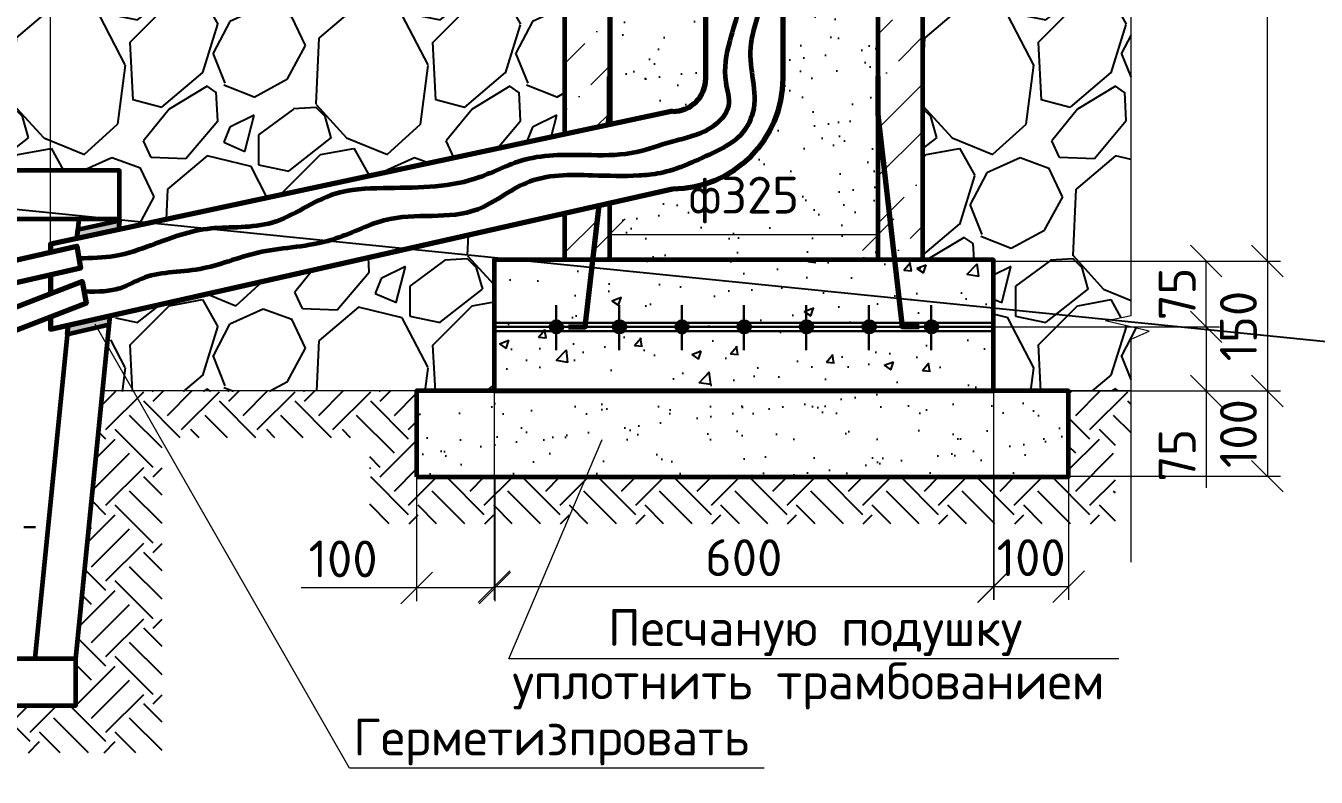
# Model space of a CAD drawing. Header units: millimetres. Extents: x -112426 to 6776, y 1218 to 38707.
# Drawn here: x 4506.9 to 4629.3, y 1514.7 to 1586.1 of the extents above; entities that cross this region are included whole.
import ezdxf

# ---------------------------------------------------------------- set-up
doc = ezdxf.new("R2010")
doc.units = ezdxf.units.MM
doc.linetypes.add('осевая2', pattern=[28.575, 19.05, -3.175, 3.175, -3.175])
for name, color, linetype, lineweight in [('12  Размер', 7, 'Continuous', 20), ('2 Рамка обычные', 1, 'Continuous', 60), ('Объекты проект.', 1, 'Continuous', 80), ('Объекты проектирования', 1, 'Continuous', 60), ('Осевая', 2, 'осевая2', 30), ('Размерный', 4, 'Continuous', 30)]:
    doc.layers.add(name, color=color, linetype=linetype, lineweight=lineweight)
doc.layers.add('РАЗМЕР', color=7, linetype='Continuous')
doc.layers.add('Штриховка', color=7, linetype='Continuous')
doc.styles.add('-ISOCPEUR-', font='isocpeur.TTF')
doc.styles.add('GOST', font='gost.shx', dxfattribs={"oblique": 15})
doc.dimstyles.new('М 1 к 20', dxfattribs={"dimtxt": 3.5, "dimasz": 3, "dimexe": 1.25, "dimexo": 0, "dimgap": 1, "dimtad": 1, "dimdec": 0, "dimlfac": 20, "dimzin": 0, "dimdsep": 46, "dimtxsty": 'GOST', "dimblk": 'OBLIQUE', "dimcen": 5, "dimclrd": 256, "dimclre": 256, "dimclrt": 256, "dimazin": 2, "dimtfac": 1, "dimtdec": 0, "dimtmove": 0, "dimatfit": 3, "dimldrblk": 'NONE', "dimfxl": 1.25, "dimtolj": 1, "dimtzin": 0, "dimlwd": -1, "dimlwe": -1, "dimarcsym": 2})

# ---------------------------------------------------------------- blocks, each defined once
blk = doc.blocks.new('_Oblique')
at = {"color": 0, "linetype": 'ByBlock', "lineweight": -2}
blk.add_line((-0.5, -0.5), (0.5, 0.5), dxfattribs=at)
blk = doc.blocks.new('*D42')
at = {"layer": '12  Размер', "ltscale": 50, "transparency": 16777216}
for p, q in [((4591.55, 1659.49), (4625.97, 1659.49)), ((4624.72, 1563.71), (4624.72, 1659.49)), ((4598.72, 1563.71), (4625.97, 1563.71))]:
    blk.add_line(p, q, dxfattribs=at)
at = {"layer": 'Defpoints', "color": 0, "ltscale": 50, "transparency": 16777216}
for p in [(4591.55, 1659.49), (4624.72, 1659.49), (4598.72, 1563.71)]:
    blk.add_point(p, dxfattribs=at)
at = {"layer": '12  Размер', "ltscale": 50, "transparency": 16777216, "xscale": 3, "yscale": 3, "zscale": 3}
for p, rotation in [((4624.72, 1659.49), 90), ((4624.72, 1563.71), 270)]:
    blk.add_blockref('_Oblique', p, dxfattribs=dict(at, rotation=rotation))
at = {"layer": '12  Размер', "ltscale": 50, "transparency": 16777216, "insert": (4621.97, 1611.6), "char_height": 3.5, "attachment_point": 5, "rotation": 90, "style": '-ISOCPEUR-'}
blk.add_mtext('\\A1;1200', dxfattribs=at)
blk = doc.blocks.new('_None')
blk = doc.blocks.new('*D43')
at = {"layer": '12  Размер', "ltscale": 50, "transparency": 16777216}
for p, q in [((4598.72, 1563.71), (4625.97, 1563.71)), ((4624.72, 1563.71), (4624.72, 1551.38)), ((4598.72, 1551.38), (4625.97, 1551.38))]:
    blk.add_line(p, q, dxfattribs=at)
at = {"layer": 'Defpoints', "color": 0, "ltscale": 50, "transparency": 16777216}
for p in [(4598.72, 1563.71), (4598.72, 1551.38), (4624.72, 1551.38)]:
    blk.add_point(p, dxfattribs=at)
at = {"layer": '12  Размер', "ltscale": 50, "transparency": 16777216, "xscale": 3, "yscale": 3, "zscale": 3}
for p, rotation in [((4624.72, 1563.71), 90), ((4624.72, 1551.38), 270)]:
    blk.add_blockref('_Oblique', p, dxfattribs=dict(at, rotation=rotation))
at = {"layer": '12  Размер', "ltscale": 50, "transparency": 16777216, "insert": (4621.97, 1557.54), "char_height": 3.5, "attachment_point": 5, "rotation": 90, "style": '-ISOCPEUR-'}
blk.add_mtext('\\A1;150', dxfattribs=at)
blk = doc.blocks.new('*D44')
at = {"layer": '12  Размер', "ltscale": 50, "transparency": 16777216}
for p, q in [((4598.72, 1551.38), (4625.97, 1551.38)), ((4624.72, 1551.38), (4624.72, 1543.29)), ((4605.85, 1543.29), (4625.97, 1543.29))]:
    blk.add_line(p, q, dxfattribs=at)
at = {"layer": 'Defpoints', "color": 0, "ltscale": 50, "transparency": 16777216}
for p in [(4598.72, 1551.38), (4605.85, 1543.29), (4624.72, 1543.29)]:
    blk.add_point(p, dxfattribs=at)
at = {"layer": '12  Размер', "ltscale": 50, "transparency": 16777216, "xscale": 3, "yscale": 3, "zscale": 3}
for p, rotation in [((4624.72, 1551.38), 90), ((4624.72, 1543.29), 270)]:
    blk.add_blockref('_Oblique', p, dxfattribs=dict(at, rotation=rotation))
at = {"layer": '12  Размер', "ltscale": 50, "transparency": 16777216, "insert": (4621.97, 1547.33), "char_height": 3.5, "attachment_point": 5, "rotation": 90, "style": '-ISOCPEUR-'}
blk.add_mtext('\\A1;100', dxfattribs=at)
blk = doc.blocks.new('*D45')
at = {"layer": '12  Размер', "ltscale": 50, "transparency": 16777216}
for p, q in [((4543.97, 1543.22), (4543.97, 1531.43)), ((4551.4, 1543.22), (4551.4, 1531.43)), ((4543.97, 1532.68), (4533.02, 1532.68)), ((4551.4, 1532.68), (4543.97, 1532.68))]:
    blk.add_line(p, q, dxfattribs=at)
at = {"layer": 'Defpoints', "color": 0, "ltscale": 50, "transparency": 16777216}
for p in [(4543.97, 1543.22), (4551.4, 1543.22), (4543.97, 1532.68)]:
    blk.add_point(p, dxfattribs=at)
at = {"layer": '12  Размер', "ltscale": 50, "transparency": 16777216, "xscale": 3, "yscale": 3, "zscale": 3, "rotation": 180}
blk.add_blockref('_Oblique', (4543.97, 1532.68), dxfattribs=at)
at = {"layer": '12  Размер', "ltscale": 50, "transparency": 16777216, "xscale": 3, "yscale": 3, "zscale": 3}
blk.add_blockref('_Oblique', (4551.4, 1532.68), dxfattribs=at)
at = {"layer": '12  Размер', "ltscale": 50, "transparency": 16777216, "insert": (4537, 1535.43), "char_height": 3.5, "attachment_point": 5, "style": '-ISOCPEUR-'}
blk.add_mtext('\\A1;100', dxfattribs=at)
blk = doc.blocks.new('*D46')
at = {"layer": '12  Размер', "ltscale": 50, "transparency": 16777216}
for p, q in [((4598.75, 1543.22), (4598.75, 1531.55)), ((4605.85, 1543.29), (4605.85, 1531.55)), ((4598.75, 1532.8), (4605.85, 1532.8))]:
    blk.add_line(p, q, dxfattribs=at)
at = {"layer": 'Defpoints', "color": 0, "ltscale": 50, "transparency": 16777216}
for p in [(4598.75, 1543.22), (4605.85, 1543.29), (4605.85, 1532.8)]:
    blk.add_point(p, dxfattribs=at)
at = {"layer": '12  Размер', "ltscale": 50, "transparency": 16777216, "xscale": 3, "yscale": 3, "zscale": 3, "rotation": 180}
blk.add_blockref('_Oblique', (4598.75, 1532.8), dxfattribs=at)
at = {"layer": '12  Размер', "ltscale": 50, "transparency": 16777216, "xscale": 3, "yscale": 3, "zscale": 3}
blk.add_blockref('_Oblique', (4605.85, 1532.8), dxfattribs=at)
at = {"layer": '12  Размер', "ltscale": 50, "transparency": 16777216, "insert": (4602.3, 1535.55), "char_height": 3.5, "attachment_point": 5, "style": '-ISOCPEUR-'}
blk.add_mtext('\\A1;100', dxfattribs=at)
blk = doc.blocks.new('*D53')
at = {"layer": '12  Размер', "ltscale": 50, "transparency": 16777216}
for p, q in [((4509.24, 1565.32), (4509.24, 1623.11)), ((4562.54, 1576.73), (4562.54, 1623.11)), ((4509.24, 1621.86), (4562.54, 1621.86))]:
    blk.add_line(p, q, dxfattribs=at)
at = {"layer": 'Defpoints', "color": 0, "ltscale": 50, "transparency": 16777216}
for p in [(4562.54, 1621.86), (4562.54, 1576.73), (4509.24, 1565.32)]:
    blk.add_point(p, dxfattribs=at)
at = {"layer": '12  Размер', "ltscale": 50, "transparency": 16777216, "xscale": 3, "yscale": 3, "zscale": 3, "rotation": 180}
blk.add_blockref('_Oblique', (4509.24, 1621.86), dxfattribs=at)
at = {"layer": '12  Размер', "ltscale": 50, "transparency": 16777216, "xscale": 3, "yscale": 3, "zscale": 3}
blk.add_blockref('_Oblique', (4562.54, 1621.86), dxfattribs=at)
at = {"layer": '12  Размер', "ltscale": 50, "transparency": 16777216, "insert": (4535.89, 1624.61), "char_height": 3.5, "attachment_point": 5, "style": '-ISOCPEUR-'}
blk.add_mtext('\\A1;{\\C7;1000%%P500}', dxfattribs=at)
blk = doc.blocks.new('*D47')
at = {"layer": '12  Размер', "ltscale": 50, "transparency": 16777216}
for p, q in [((4598.65, 1557.47), (4620.16, 1557.47)), ((4618.91, 1557.47), (4618.91, 1551.38)), ((4598.72, 1551.38), (4620.16, 1551.38)), ((4618.91, 1551.38), (4618.91, 1542.18))]:
    blk.add_line(p, q, dxfattribs=at)
at = {"layer": 'Defpoints', "color": 0, "ltscale": 50, "transparency": 16777216}
for p in [(4598.65, 1557.47), (4598.72, 1551.38), (4618.91, 1551.38)]:
    blk.add_point(p, dxfattribs=at)
at = {"layer": '12  Размер', "ltscale": 50, "transparency": 16777216, "xscale": 3, "yscale": 3, "zscale": 3}
for p, rotation in [((4618.91, 1557.47), 90), ((4618.91, 1551.38), 270)]:
    blk.add_blockref('_Oblique', p, dxfattribs=dict(at, rotation=rotation))
at = {"layer": '12  Размер', "ltscale": 50, "transparency": 16777216, "insert": (4616.16, 1545.28), "char_height": 3.5, "attachment_point": 5, "rotation": 90, "style": '-ISOCPEUR-'}
blk.add_mtext('\\A1;75', dxfattribs=at)
blk = doc.blocks.new('*D48')
at = {"layer": '12  Размер', "ltscale": 50, "transparency": 16777216}
for p, q in [((4598.72, 1563.71), (4620.16, 1563.71)), ((4618.91, 1557.47), (4618.91, 1563.71)), ((4598.65, 1557.47), (4620.16, 1557.47))]:
    blk.add_line(p, q, dxfattribs=at)
at = {"layer": 'Defpoints', "color": 0, "ltscale": 50, "transparency": 16777216}
for p in [(4598.72, 1563.71), (4618.91, 1563.71), (4598.65, 1557.47)]:
    blk.add_point(p, dxfattribs=at)
at = {"layer": '12  Размер', "ltscale": 50, "transparency": 16777216, "xscale": 3, "yscale": 3, "zscale": 3}
for p, rotation in [((4618.91, 1563.71), 90), ((4618.91, 1557.47), 270)]:
    blk.add_blockref('_Oblique', p, dxfattribs=dict(at, rotation=rotation))
at = {"layer": '12  Размер', "ltscale": 50, "transparency": 16777216, "insert": (4616.16, 1560.59), "char_height": 3.5, "attachment_point": 5, "rotation": 90, "style": '-ISOCPEUR-'}
blk.add_mtext('\\A1;75', dxfattribs=at)
blk = doc.blocks.new('*D56')
at = {"layer": '12  Размер', "ltscale": 50, "transparency": 16777216}
for p, q in [((4515.38, 1604.13), (4479.12, 1604.13)), ((4480.37, 1604.13), (4480.37, 1538.43)), ((4480.27, 1538.43), (4481.62, 1538.43))]:
    blk.add_line(p, q, dxfattribs=at)
at = {"layer": 'Defpoints', "color": 0, "ltscale": 50, "transparency": 16777216}
for p in [(4515.38, 1604.13), (4480.27, 1538.43), (4480.37, 1538.43)]:
    blk.add_point(p, dxfattribs=at)
at = {"layer": '12  Размер', "ltscale": 50, "transparency": 16777216, "xscale": 3, "yscale": 3, "zscale": 3}
for p, rotation in [((4480.37, 1604.13), 90), ((4480.37, 1538.43), 270)]:
    blk.add_blockref('_Oblique', p, dxfattribs=dict(at, rotation=rotation))
at = {"layer": '12  Размер', "ltscale": 50, "transparency": 16777216, "insert": (4477.29, 1585.82), "char_height": 3.5, "attachment_point": 5, "rotation": 90, "style": 'GOST'}
blk.add_mtext('\\A1;H=1,04м', dxfattribs=at)
blk = doc.blocks.new('*D49')
at = {"layer": '12  Размер', "ltscale": 50, "transparency": 16777216}
for p, q in [((4551.33, 1551.38), (4551.33, 1531.55)), ((4598.72, 1551.38), (4598.72, 1531.55)), ((4551.33, 1532.8), (4598.72, 1532.8))]:
    blk.add_line(p, q, dxfattribs=at)
at = {"layer": 'Defpoints', "color": 0, "ltscale": 50, "transparency": 16777216}
for p in [(4551.33, 1551.38), (4598.72, 1551.38), (4598.72, 1532.8)]:
    blk.add_point(p, dxfattribs=at)
at = {"layer": '12  Размер', "ltscale": 50, "transparency": 16777216, "xscale": 3, "yscale": 3, "zscale": 3, "rotation": 180}
blk.add_blockref('_Oblique', (4551.33, 1532.8), dxfattribs=at)
at = {"layer": '12  Размер', "ltscale": 50, "transparency": 16777216, "xscale": 3, "yscale": 3, "zscale": 3}
blk.add_blockref('_Oblique', (4598.72, 1532.8), dxfattribs=at)
at = {"layer": '12  Размер', "ltscale": 50, "transparency": 16777216, "insert": (4575.02, 1535.55), "char_height": 3.5, "attachment_point": 5, "style": '-ISOCPEUR-'}
blk.add_mtext('\\A1;600', dxfattribs=at)
blk = doc.blocks.new('*D57')
at = {"layer": '12  Размер', "ltscale": 50, "transparency": 16777216}
for p, q in [((4562.28, 1563.82), (4562.28, 1567.48)), ((4587.78, 1563.82), (4587.78, 1567.48)), ((4562.28, 1566.23), (4587.78, 1566.23))]:
    blk.add_line(p, q, dxfattribs=at)
at = {"layer": 'Defpoints', "color": 0, "ltscale": 50, "transparency": 16777216}
for p in [(4587.78, 1566.23), (4562.28, 1563.82), (4587.78, 1563.82)]:
    blk.add_point(p, dxfattribs=at)
at = {"layer": '12  Размер', "ltscale": 50, "transparency": 16777216, "xscale": 3, "yscale": 3, "zscale": 3, "rotation": 180}
blk.add_blockref('_Oblique', (4562.28, 1566.23), dxfattribs=at)
at = {"layer": '12  Размер', "ltscale": 50, "transparency": 16777216, "xscale": 3, "yscale": 3, "zscale": 3}
blk.add_blockref('_Oblique', (4587.78, 1566.23), dxfattribs=at)
at = {"layer": '12  Размер', "ltscale": 50, "transparency": 16777216, "insert": (4575.03, 1569.51), "char_height": 3.5, "attachment_point": 5, "style": '-ISOCPEUR-'}
blk.add_mtext('\\A1;ф325', dxfattribs=at)

msp = doc.modelspace()

# ---------------------------------------------------------------- hatches: boundary and pattern name
at = {"layer": '12  Размер', "lineweight": 20}
h = msp.add_hatch(dxfattribs=at)
h.set_pattern_fill('ANSI36')
h.set_pattern_definition([(45, (2665.1106, 5463.8496), (1.683798, 6.173926), [7.9375, -1.5875, 0, -1.5875])])
h.paths.add_polyline_path([(4562.276, 1601.627), (4558.057, 1601.627), (4558.057, 1575.77), (4562.276, 1576.673)])
h.paths.add_polyline_path([(4562.276, 1569.226), (4558.057, 1568.274), (4558.057, 1563.887), (4562.276, 1563.887)])
h.paths.add_polyline_path([(4592, 1601.702), (4587.778, 1601.702), (4587.778, 1563.887), (4592, 1563.887)])
at = {"layer": '12  Размер', "ltscale": 50}
h = msp.add_hatch(color=7, dxfattribs=at)
h.dxf.hatch_style = 1
h.paths.add_polyline_path([(4515.684, 1566.697), (4515.772, 1567.579), (4511.816, 1566.725), (4511.728, 1565.85)])
h.paths.add_polyline_path([(4514.865, 1558.524), (4510.904, 1557.63), (4510.817, 1556.754), (4514.777, 1557.649)])
at = {"layer": 'Объекты проект.'}
h = msp.add_hatch(color=7, dxfattribs=at)
h.dxf.hatch_style = 1
h.paths.add_polyline_path([(4557.68, 1557.464, 1), (4556.798, 1557.464, 1)])
h = msp.add_hatch(color=7, dxfattribs=at)
h.dxf.hatch_style = 1
h.paths.add_polyline_path([(4563.674, 1557.464, 1), (4562.792, 1557.464, 1)])
h = msp.add_hatch(color=7, dxfattribs=at)
h.dxf.hatch_style = 1
h.paths.add_polyline_path([(4569.602, 1557.464, 1), (4568.72, 1557.464, 1)])
h = msp.add_hatch(color=7, dxfattribs=at)
h.dxf.hatch_style = 1
h.paths.add_polyline_path([(4575.497, 1557.464, 1), (4574.615, 1557.464, 1)])
h = msp.add_hatch(color=7, dxfattribs=at)
h.dxf.hatch_style = 1
h.paths.add_polyline_path([(4581.411, 1557.464, 1), (4580.529, 1557.464, 1)])
h = msp.add_hatch(color=7, dxfattribs=at)
h.dxf.hatch_style = 1
h.paths.add_polyline_path([(4587.363, 1557.464, 1), (4586.481, 1557.464, 1)])
h = msp.add_hatch(color=7, dxfattribs=at)
h.dxf.hatch_style = 1
h.paths.add_polyline_path([(4593.279, 1557.464, 1), (4592.397, 1557.464, 1)])
at = {"layer": 'Штриховка'}
h = msp.add_hatch(dxfattribs=at)
h.set_pattern_fill('AR-SAND', scale=0.1, style=0)
h.set_pattern_definition([(37.5, (-11448.826, 5549.3093), (-0.1600031, 4.8941324), [0, -3.8608, 0, -4.318, 0, -4.1275]), (7.5, (-11448.826, 5549.309), (4.4952328, 7.168251), [0, -2.0828, 0, -3.4798, 0, -1.3335]), (327.5, (-11451.95, 5549.3093), (7.9099237, 0.0143718), [0, -1.27, 0, -4.572, 0, -5.969]), (317.5, (-11451.95, 5549.309), (7.6355645, 2.2292932), [0, -0.635, 0, -2.9972, 0, -3.429])])
h.paths.add_polyline_path([(4605.847, 1551.379), (4543.974, 1551.379), (4543.974, 1543.218), (4605.847, 1543.218)])
h.paths.add_polyline_path([(4587.778, 1601.702), (4587.778, 1623.838), (4578.763, 1623.838), (4578.763, 1581.068, -0.4142136), (4568.275, 1570.58), (4562.276, 1569.226), (4562.276, 1563.819), (4587.778, 1563.819)])
h.paths.add_polyline_path([(4571.412, 1623.838), (4562.276, 1623.838), (4562.276, 1601.627), (4562.276, 1576.673), (4568.161, 1577.933, 0.4248661), (4571.412, 1581.068)], flags=17)
h.paths.add_polyline_path([(4568.584, 1566.081), (4579.929, 1566.081), (4581.555, 1572.147), (4570.21, 1572.147)], flags=24)
h = msp.add_hatch(dxfattribs=at)
h.set_pattern_fill('GRAVEL', scale=0.8, angle=45, style=0)
h.set_pattern_definition([(273.012788, (-11452.849, 5574.023), (14.36840978, -244.2629665), [2.733772, -270.64387]), (229.969741, (-11452.7054, 5571.293), (158.052506844, 186.78932807), [4.691238, -464.43239]), (177.510447, (-11455.7227, 5567.7009), (301.73660567, -14.36840968), [3.307852, -327.477782]), (312.273689, (-11457.7343, 5558.5051), (-272.99978605, 301.736605697), [4.272036, -422.9315]), (337.833654, (-11454.8606, 5555.344), (-244.262966497, 100.57886855), [4.18907, -414.718462]), (42.273689, (-11450.9812, 5553.7635), (-301.736605697, -272.99978605), [4.272036, -422.9315]), (82.6942405, (-11447.8201, 5556.6372), (-43.105229362, -330.473425258), [5.64955, -559.304923]), (117.2553284, (-11447.1017, 5562.2409), (-215.52614687, 416.683884036), [5.333756, -528.042053]), (166.4295656, (-11449.5443, 5566.98245), (-301.736605674, 71.84204894), [4.286504, -424.364366]), (220.236358, (-11453.7112, 5567.9882), (172.42091755, 143.68409791), [4.893706, -239.791496]), (267.397438, (-11457.44696, 5564.8272), (-14.368409782, -330.473425256), [6.328623, -626.53418]), (183.814075, (-11443.366, 5572.5861), (-186.78932732, -14.36840978), [2.160036, -213.844527]), (216.4692344, (-11445.5212, 5572.4424), (215.52614688, 158.05250777), [4.109456, -406.837112]), (270, (-11448.826, 5570), (14.36841, -14.36841), [2.873675, -25.863145]), (248.19859, (-11451.556, 5570.7182), (43.1052294, 100.57886855), [1.54753, -153.20498]), (336.80141, (-11452.1306, 5569.2814), (-57.4736392, 28.7368196), [2.188525, -107.238024]), (75.963757, (-11450.119, 5568.4193), (14.3684098, 71.842049), [3.554557, -114.930385]), (206.56505, (-11449.257, 5571.868), (43.1052294, 14.3684098), [2.570297, -61.687185]), (61.38954, (-11460.4643, 5560.9477), (100.578868556, 186.78932732), [3.600704, -356.470613]), (115.346176, (-11458.7401, 5564.1088), (100.57886855, -215.52614691), [3.020792, -299.057725]), (338.19859, (-11452.1306, 5574.7414), (-100.57886855, 43.1052294), [3.09504, -151.657469]), (28.61046, (-11449.257, 5573.5919), (-186.78932731, -100.57886857), [3.600704, -356.470613]), (24.443955, (-11451.556, 5552.0393), (-100.57886856, -43.10522938), [3.472282, -170.141875]), (339.775141, (-11448.3949, 5553.4761), (-229.89455675, 86.21045864), [2.909377, -288.028747]), (111.80141, (-11437.6186, 5560.5167), (-43.1052294, 100.57886855), [3.09504, -151.657469]), (62.354025, (-11438.768, 5563.3903), (-129.31568813, -244.2629665), [3.406262, -337.219008]), (114.443955, (-11444.659, 5553.4761), (43.10522938, -100.57886856), [1.73614, -171.878015]), (146.309932, (-11438.4807, 5559.6546), (-71.842049, 43.1052294), [1.036117, -102.57596]), (210.963757, (-11439.343, 5560.2293), (57.4736392, 28.7368196), [4.18907, -79.592437]), (231.009006, (-11442.9349, 5558.074), (129.315688135, 158.05250774), [3.882136, -384.33092]), (348.690068, (-11448.826, 5567.126), (-43.1052294, 14.3684098), [2.93059, -70.33421]), (38.1572266, (-11445.9522, 5566.5514), (272.99978607, 215.52614692), [5.116454, -506.528073]), (105.945396, (-11441.929, 5569.7124), (43.10522938, -158.05250773), [2.092066, -207.115139]), (135, (-11442.504, 5571.724), (-28.73682, 2e-15), [1.2192, -19.1008]), (165.256437, (-11443.6533, 5558.2177), (158.05250773, -43.10522939), [2.822936, -279.471526]), (93.012787, (-11446.3833, 5558.9361), (-14.36840978, 244.2629665), [5.467543, -267.910098]), (45, (-11446.67, 5564.396), (2e-15, 28.73682), [5.2832, -15.0368]), (10.3048465, (-11442.9349, 5568.1319), (244.26296647, 43.10522951), [3.212876, -318.074534]), (299.054604, (-11439.7738, 5568.7067), (43.1052294, -71.84204897), [2.958633, -144.9732]), (252.6459754, (-11438.337, 5566.12034), (-129.315688172, -416.68388401), [4.81716, -476.899715]), (220.426079, (-11439.7738, 5561.52245), (-201.15773711, -172.420917525), [5.096236, -504.526772])])
h.paths.add_polyline_path([(4611.782, 1601.223), (4592, 1601.223), (4592, 1566.752), (4611.782, 1577.684), (4611.782, 1578.401), (4611.782, 1587.092), (4613.513, 1587.872), (4609.365, 1588.837), (4611.782, 1589.35)])
h.paths.add_polyline_path([(4611.782, 1577.684), (4592, 1566.752), (4592, 1563.819), (4594.94, 1563.819), (4611.782, 1572.895)])
h.paths.add_polyline_path([(4611.782, 1572.895), (4594.94, 1563.819), (4598.717, 1563.819), (4598.717, 1551.379), (4605.847, 1551.379), (4611.782, 1551.379), (4611.782, 1556.285), (4613.513, 1557.065), (4609.365, 1558.03), (4611.782, 1558.543)])
h.paths.add_polyline_path([(4551.33, 1563.819), (4558.057, 1563.819), (4558.057, 1568.274), (4515.395, 1558.643), (4515.395, 1557.788), (4514.455, 1554.426), (4514.144, 1551.328), (4551.33, 1551.379)])
h.paths.add_polyline_path([(4558.057, 1601.223), (4529.209, 1601.223), (4552.934, 1574.673), (4558.057, 1575.77)])
h.paths.add_polyline_path([(4529.209, 1601.223), (4515.379, 1601.223), (4445.061, 1601.199), (4447.205, 1572.307), (4515.738, 1572.308), (4515.684, 1566.697), (4552.934, 1574.673)])
h.paths.add_polyline_path([(4445.061, 1601.199), (4445.061, 1601.223), (4435.945, 1601.223), (4435.945, 1589.669), (4435.945, 1588.594), (4437.676, 1588.191), (4435.945, 1587.411), (4435.945, 1577.158), (4447.076, 1573.644)])
h.paths.add_polyline_path([(4447.076, 1573.644), (4435.945, 1577.158), (4435.945, 1575.857), (4447.205, 1567.737)])
h.paths.add_polyline_path([(4447.205, 1567.737), (4435.945, 1575.857), (4435.945, 1570.11), (4435.945, 1569.035), (4437.676, 1568.632), (4435.945, 1567.852), (4435.945, 1561.134), (4447.892, 1556.832)])
h.paths.add_polyline_path([(4447.892, 1556.832), (4435.945, 1561.134), (4435.945, 1551.379), (4448.236, 1551.379)])
h.paths.add_polyline_path([(4596.751, 1591.529), (4602.251, 1591.529), (4604.103, 1598.443), (4598.603, 1598.443)], flags=16)
h.paths.add_polyline_path([(4547.067, 1591.529), (4552.567, 1591.529), (4554.419, 1598.443), (4548.919, 1598.443)], flags=16)
at = {"layer": 'Штриховка', "lineweight": 25}
h = msp.add_hatch(dxfattribs=at)
h.set_pattern_fill('AR-CONC', scale=0.05, style=0)
h.set_pattern_definition([(50, (-11448.826, 5625.9164), (9.1092334, -0.7969543), [0.9525, -10.4775]), (355, (-11448.826, 5625.916), (-1.762171, 9.552842), [0.762, -8.382029]), (100.451445, (-11448.067, 5625.85), (7.3470624, 8.7558876), [0.8095004, -8.904512]), (46.1842, (-11448.826, 5628.456), (13.553952, -2.1021164), [1.42875, -15.71625]), (96.63556, (-11447.696, 5628.281), (11.870207, 12.371306), [1.214251, -13.35678]), (351.18415, (-11448.826, 5628.456), (11.870207, 12.371306), [1.142998, -12.572987]), (21, (-11447.556, 5627.8214), (7.5807196, -5.11326), [0.9525, -10.4775]), (326, (-11447.556, 5627.821), (3.0901014, 9.2093983), [0.762, -8.382]), (71.451445, (-11446.924, 5627.395), (10.670821, 4.0961384), [0.8095004, -8.904497]), (37.5, (-11448.826, 5625.9164), (0.15443016, 4.22775194), [0, -8.2804, 0, -8.509, 0, -8.41375]), (7.5, (-11448.826, 5625.9164), (3.3409831, 5.0090287), [0, -4.8514, 0, -8.0899, 0, -3.20675]), (327.5, (-11451.658, 5625.9164), (6.77952976, -0.2864372), [0, -3.175, 0, -9.906, 0, -13.1445]), (317.5, (-11452.928, 5625.9164), (7.406459, 1.2713246), [0, -4.1275, 0, -6.5786, 0, -9.3345])])
h.paths.add_polyline_path([(4598.717, 1563.819), (4551.33, 1563.819), (4551.33, 1551.379), (4598.717, 1551.379)])
at = {"layer": 'Штриховка'}
h = msp.add_hatch(dxfattribs=at)
h.set_pattern_fill('EARTH', scale=0.8, angle=45, style=0)
h.set_pattern_definition([(45, (-11448.826, 5549.3093), (4e-16, 7.1842049), [5.08, -5.08]), (45, (-11450.173, 5550.6563), (4e-16, 7.1842049), [5.08, -5.08]), (45, (-11451.52, 5552.0034), (4e-16, 7.1842049), [5.08, -5.08]), (135, (-11451.52, 5552.9014), (-7.1842049, 4e-16), [5.08, -5.08]), (135, (-11450.173, 5554.2484), (-7.1842049, 4e-16), [5.08, -5.08]), (135, (-11448.826, 5555.5955), (-7.1842049, 4e-16), [5.08, -5.08])])
h.paths.add_polyline_path([(4435.945, 1551.379), (4435.945, 1546.938), (4440.62, 1546.938), (4440.625, 1517.031), (4519.82, 1517.031), (4519.82, 1546.607), (4517.085, 1551.379), (4514.144, 1551.328), (4511.604, 1525.964), (4511.604, 1521.472), (4449.838, 1521.472), (4449.838, 1525.964), (4448.236, 1551.379)])
h.paths.add_polyline_path([(4539.532, 1546.938), (4539.532, 1538.776), (4558.172, 1538.776), (4560.062, 1543.218), (4543.974, 1543.218), (4543.974, 1551.379), (4517.085, 1551.379), (4519.82, 1546.607), (4519.82, 1546.938)])
h.paths.add_polyline_path([(4610.288, 1538.776), (4610.288, 1546.938), (4611.782, 1546.938), (4611.782, 1551.379), (4605.847, 1551.379), (4605.847, 1543.218), (4560.062, 1543.218), (4558.172, 1538.776)])

# ---------------------------------------------------------------- linework, layer by layer
msp.add_line((1022.192, 1920.504), (6776.04, 1339.375))
at = {"layer": '12  Размер', "color": 7, "ltscale": 50}
for p, q in [((4537.615, 1515.557), (4513.455, 1557.713)), ((4552.714, 1525.95), (4561.577, 1546.779)), ((4610.634, 1525.95), (4552.714, 1525.95)), ((4576.957, 1515.557), (4537.615, 1515.557))]:
    msp.add_line(p, q, dxfattribs=at)
at = {"layer": '12  Размер', "color": 7, "ltscale": 50, "flags": 128}
msp.add_lwpolyline([(4611.782, 1565.913), (4611.782, 1587.092), (4613.513, 1587.872), (4609.365, 1588.837), (4611.782, 1589.35), (4611.782, 1609.208)], dxfattribs=at)
at = {"layer": '2 Рамка обычные', "color": 7, "ltscale": 50}
for p, q in [((4511.917, 1567.737), (4511.728, 1565.85)), ((4515.788, 1567.737), (4515.684, 1566.697)), ((4514.865, 1558.524), (4511.604, 1525.964)), ((4510.904, 1557.63), (4507.733, 1525.964))]:
    msp.add_line(p, q, dxfattribs=at)
for points in [[(4447.205, 1567.737), (4515.788, 1567.737), (4515.788, 1572.307), (4447.205, 1572.307)], [(4511.728, 1565.85), (4511.816, 1566.725), (4515.772, 1567.579), (4515.684, 1566.697)], [(4510.817, 1556.754), (4510.904, 1557.63), (4514.865, 1558.524), (4514.777, 1557.649)], [(4449.838, 1525.964), (4511.604, 1525.964), (4511.604, 1521.472), (4449.838, 1521.472)]]:
    msp.add_lwpolyline(points, close=True, dxfattribs=at)
for points in [[(4572.873, 1637.027), (4574.221, 1635.394), (4574.434, 1634.45), (4574.274, 1634.015), (4573.466, 1633.715), (4571.703, 1633.746), (4570.165, 1633.351), (4569.099, 1633.313), (4568.296, 1633.215), (4567.779, 1632.862), (4567.559, 1632.42), (4567.605, 1631.797), (4568.219, 1631.065), (4568.798, 1630.907), (4569.535, 1630.757), (4570.279, 1630.696), (4570.895, 1630.907), (4571.135, 1631.238), (4571.301, 1631.808), (4571.151, 1632.139), (4570.676, 1632.386), (4569.715, 1632.424), (4568.693, 1632.424), (4567.897, 1632.206), (4567.108, 1631.688), (4566.549, 1630.956), (4566.439, 1630.355), (4566.667, 1629.777), (4566.932, 1629.392), (4567.233, 1628.96), (4567.861, 1628.491), (4568.655, 1628.287), (4569.423, 1628.094), (4570.338, 1628.346), (4570.76, 1629.056), (4570.687, 1629.609), (4570.386, 1629.85), (4569.798, 1629.946), (4568.522, 1629.946), (4567.824, 1629.67), (4567.306, 1629.237), (4566.909, 1628.683), (4566.505, 1627.75), (4566.567, 1626.859), (4567.133, 1626.378), (4568.098, 1626.089), (4569.398, 1626.282), (4571.481, 1626.294), (4572.964, 1625.367), (4573.462, 1624.519), (4573.854, 1621.917), (4573.302, 1619.788), (4573.854, 1617.66), (4573.854, 1614.111), (4573.224, 1612.535), (4573.462, 1609.46), (4574.881, 1606.543), (4574.014, 1603.704), (4573.224, 1601.733), (4573.815, 1597.248), (4574.951, 1591.821), (4574.573, 1587.782), (4573.69, 1584.627), (4573.311, 1580.714), (4573.562, 1578.443), (4571.908, 1576.372), (4569.939, 1575.516), (4568.226, 1575.046)], [(4575.581, 1637.027), (4576.314, 1636.611), (4576.701, 1636.264), (4576.831, 1635.789), (4576.925, 1635.134), (4576.973, 1634.608), (4577.299, 1634.281), (4577.931, 1633.639), (4578.695, 1633.043), (4579.565, 1632.154), (4581.096, 1631.636), (4582.074, 1631.433), (4582.761, 1631.715), (4583.179, 1632.413), (4582.93, 1633.133), (4582.401, 1633.47), (4581.445, 1633.56), (4580.363, 1633.369), (4579.439, 1633.111), (4578.798, 1632.481), (4578.522, 1631.706), (4578.308, 1630.722), (4578.408, 1630.055), (4578.759, 1629.377), (4579.371, 1629.049), (4580.66, 1628.767), (4581.666, 1628.597), (4582.64, 1628.721), (4583.08, 1629.399), (4582.921, 1630.112), (4582.186, 1630.394), (4580.897, 1630.541), (4579.608, 1630.394), (4578.896, 1629.953), (4578.36, 1628.711), (4578.225, 1627.885), (4578.488, 1627.122), (4578.908, 1626.76), (4579.576, 1626.364), (4580.541, 1626.17), (4581.55, 1626.057), (4582.298, 1626.239), (4582.626, 1626.715), (4582.467, 1627.36), (4581.629, 1627.723), (4580.553, 1627.678), (4579.702, 1627.519), (4579.225, 1627.473), (4578.75, 1627.247), (4578.444, 1626.545), (4577.119, 1626.019), (4576.193, 1624.857), (4575.456, 1621.013), (4576.35, 1618.04), (4576.843, 1614.891), (4575.798, 1612.359), (4575.278, 1610.721), (4576.496, 1607.704), (4576.496, 1605.092), (4575.524, 1601.063), (4576.434, 1595.25), (4577.034, 1591.659), (4576.585, 1587.846), (4575.686, 1584.329), (4575.837, 1581.264), (4575.974, 1578.209), (4574.707, 1575.678), (4572.41, 1574.131), (4569.784, 1572.935)]]:
    msp.add_spline(points, degree=3, dxfattribs=at)
for points, knots in [([(4568.226, 1575.046), (4566.921, 1574.698), (4564.57, 1573.753), (4559.88, 1573.733), (4554.519, 1573.946), (4548.456, 1570.575), (4542.157, 1570.718), (4535.439, 1570.458), (4530.601, 1566.609), (4523.884, 1567.167), (4519.99, 1565.642), (4515.668, 1564.065), (4513.072, 1563.97), (4511.928, 1563.971)], [0, 0, 0, 0, 3.2539187, 7.5387523, 13.9292442, 18.9796022, 27.7211836, 32.4066326, 38.8805161, 44.9401909, 51.8055669, 55.2520069, 58.079424, 58.079424, 58.079424, 58.079424]), ([(4569.784, 1572.935), (4567.646, 1572.04), (4564.862, 1571.718), (4559.962, 1571.858), (4554.627, 1572.01), (4548.849, 1567.097), (4542.26, 1568.794), (4535.383, 1565.036), (4529.204, 1565.008), (4523.539, 1562.504), (4518.804, 1562.802), (4515.869, 1560.892), (4513.85, 1560.762), (4512.416, 1560.813)], [0, 0, 0, 0, 3.6704634, 7.955297, 14.3457889, 19.3961469, 28.1377283, 32.8231772, 39.2970608, 45.3567355, 52.2221116, 55.6685516, 59.2785287, 59.2785287, 59.2785287, 59.2785287])]:
    msp.add_open_spline(points, degree=3, knots=knots, dxfattribs=at)
at = {"layer": 'Объекты проект.', "color": 7}
for centre in [(4557.239, 1557.464), (4563.233, 1557.464), (4569.161, 1557.464), (4575.056, 1557.464), (4580.97, 1557.464), (4586.922, 1557.464), (4592.838, 1557.464)]:
    msp.add_circle(centre, 0.441, dxfattribs=at)
at = {"layer": 'Объекты проектирования', "color": 7, "lineweight": 70, "ltscale": 50}
for p, q in [((4571.412, 1581.068), (4571.412, 1625.551)), ((4578.763, 1581.068), (4578.763, 1625.551))]:
    msp.add_line(p, q, dxfattribs=at)
at = {"layer": 'Объекты проектирования', "color": 7, "ltscale": 50}
for points in [[(4558.057, 1575.77), (4558.057, 1601.627), (4562.276, 1601.627), (4562.276, 1576.673)], [(4562.276, 1569.226), (4562.276, 1563.819), (4558.057, 1563.819), (4558.057, 1568.274)]]:
    msp.add_lwpolyline(points, dxfattribs=at)
msp.add_lwpolyline([(4587.778, 1601.702), (4592, 1601.702), (4592, 1563.819), (4587.778, 1563.819)], close=True, dxfattribs=at)
at = {"layer": 'Объекты проектирования', "color": 7, "lineweight": 70, "ltscale": 50}
for points in [[(4562.163, 1576.649), (4562.276, 1577.632), (4562.276, 1581.23)], [(4591.669, 1557.483), (4590.084, 1557.483), (4587.778, 1577.632), (4587.778, 1581.23)], [(4568.262, 1577.955), (4509.242, 1565.318), (4509.241, 1564.55)], [(4509.232, 1558.398), (4509.23, 1557.252), (4568.275, 1570.58)], [(4558.384, 1557.483), (4559.969, 1557.483), (4561.288, 1569.003)], [(4509.238, 1562.398), (4509.235, 1560.608)]]:
    msp.add_lwpolyline(points, dxfattribs=at)
for points in [[(4464.834, 1554.447), (4511.727, 1565.116), (4512.09, 1563.047), (4465.197, 1552.379)], [(4493.252, 1554.431), (4512.248, 1561.773), (4512.61, 1559.704), (4493.614, 1552.362)]]:
    msp.add_lwpolyline(points, close=True, dxfattribs=at)
at = {"layer": 'Объекты проектирования', "color": 7}
for points in [[(4551.33, 1551.379), (4598.717, 1551.379), (4598.717, 1563.819), (4551.33, 1563.819)], [(4543.974, 1543.218), (4605.847, 1543.218), (4605.847, 1551.379), (4543.974, 1551.379)]]:
    msp.add_lwpolyline(points, close=True, dxfattribs=at)
at = {"layer": 'Объекты проектирования', "color": 7, "lineweight": 70, "ltscale": 50}
for radius in [3.137, 10.488]:
    msp.add_arc((4568.275, 1581.068), radius, 270, 0, dxfattribs=at)
at = {"layer": 'Осевая', "color": 7, "ltscale": 0.5}
msp.add_line((4452.718, 1538.435), (4507.812, 1538.435), dxfattribs=at)
at = {"layer": 'Размерный', "color": 7}
for p, q in [((4557.21, 1555.252), (4557.21, 1559.517)), ((4563.205, 1555.252), (4563.205, 1559.517)), ((4569.133, 1555.252), (4569.133, 1559.517)), ((4575.027, 1555.252), (4575.027, 1559.517)), ((4580.941, 1555.252), (4580.941, 1559.517)), ((4586.893, 1555.252), (4586.893, 1559.517)), ((4592.809, 1555.252), (4592.809, 1559.517)), ((4598.646, 1557.836), (4551.579, 1557.836)), ((4598.646, 1557.467), (4551.579, 1557.467)), ((4598.646, 1557.058), (4551.579, 1557.058))]:
    msp.add_line(p, q, dxfattribs=at)
at = {"layer": 'Размерный', "color": 7, "linetype": 'ByBlock', "lineweight": 13}
msp.add_line((4611.782, 1551.379), (4514.149, 1551.379), dxfattribs=at)
at = {"layer": 'Размерный', "color": 7, "linetype": 'ByBlock', "lineweight": 13, "flags": 128}
msp.add_lwpolyline([(4611.782, 1535.106), (4611.782, 1556.285), (4613.513, 1557.065), (4609.365, 1558.03), (4611.782, 1558.543), (4611.782, 1578.401)], dxfattribs=at)

# ---------------------------------------------------------------- texts
at = {"layer": 'РАЗМЕР', "color": 7, "style": '-ISOCPEUR-'}
for s, p in [('Песчаную подушку', (4562.134, 1527.165)), ('уплотнить трамбованием', (4553.07, 1522.095)), ('Герметизпровать', (4537.971, 1516.772))]:
    msp.add_text(s, height=3.5, dxfattribs=at).set_placement(p)

# ---------------------------------------------------------------- dimensions: what is measured, and where the dimension line sits
at = {"layer": '12  Размер', "color": 7, "ltscale": 50}
for base, p1, p2, text, picture, middle in [((4624.724, 1659.491), (4598.717, 1563.708), (4591.546, 1659.491), '1200', '*D42', (4621.974, 1611.6)), ((4618.907, 1563.708), (4598.646, 1557.467), (4598.717, 1563.708), '75', '*D48', (4616.157, 1560.588)), ((4624.724, 1551.379), (4598.717, 1563.708), (4598.717, 1551.379), '150', '*D43', (4621.974, 1557.543)), ((4618.907, 1551.379), (4598.646, 1557.467), (4598.717, 1551.379), '75', '*D47', (4616.157, 1545.279)), ((4624.724, 1543.291), (4598.717, 1551.379), (4605.847, 1543.291), '100', '*D44', (4621.974, 1547.335))]:
    dim = msp.add_linear_dim(base=base, p1=p1, p2=p2, angle=90, text=text, dimstyle='М 1 к 20', override={"dimtxsty": '-ISOCPEUR-'}, dxfattribs=at)
    dim.commit()
    dim.dimension.update_dxf_attribs({"geometry": picture, "text_midpoint": middle})
for base, p1, p2, text, picture, middle in [((4562.536, 1621.862), (4509.242, 1565.318), (4562.536, 1576.729), '{\\C7;1000%%P500}', '*D53', (4535.889, 1624.612)), ((4587.778, 1566.233), (4562.276, 1563.819), (4587.778, 1563.819), 'ф325', '*D57', (4575.027, 1569.508)), ((4598.717, 1532.795), (4551.33, 1551.379), (4598.717, 1551.379), '600', '*D49', (4575.023, 1535.545)), ((4543.974, 1532.682), (4551.398, 1543.218), (4543.974, 1543.218), '100', '*D45', (4536.999, 1535.432))]:
    dim = msp.add_linear_dim(base=base, p1=p1, p2=p2, text=text, dimstyle='М 1 к 20', override={"dimtxsty": '-ISOCPEUR-'}, dxfattribs=at)
    dim.commit()
    dim.dimension.update_dxf_attribs({"geometry": picture, "text_midpoint": middle})
dim = msp.add_linear_dim(base=(4480.374, 1538.435), p1=(4515.379, 1604.132), p2=(4480.265, 1538.435), angle=90, text='H=1,04м', dimstyle='М 1 к 20', dxfattribs=at)
dim.commit()
dim.dimension.update_dxf_attribs({"geometry": '*D56', "text_midpoint": (4480.374, 1585.824), "dimtype": 160})
dim = msp.add_linear_dim(base=(4605.847, 1532.795), p1=(4598.745, 1543.218), p2=(4605.847, 1543.291), text='100', dimstyle='М 1 к 20', override={"dimtxsty": '-ISOCPEUR-'}, dxfattribs=at)
dim.commit()
dim.dimension.update_dxf_attribs({"geometry": '*D46', "text_midpoint": (4602.296, 1532.795), "dimtype": 160})

doc.saveas('drawing.dxf')
